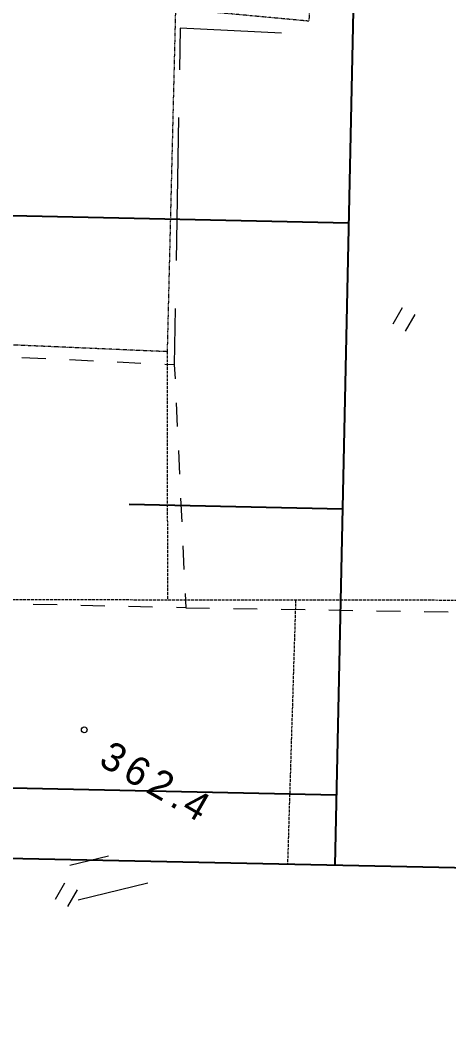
# Model space of a CAD drawing. Header units: millimetres. Extents: x 432273 to 1023813, y 170116 to 705940.
# Drawn here: x 555929 to 578382, y 196973 to 250141 of the extents above; entities that cross this region are included whole.
import ezdxf

# ---------------------------------------------------------------- set-up
doc = ezdxf.new("R2010")
doc.units = ezdxf.units.MM
doc.header["$LTSCALE"] = 100
doc.linetypes.add('56301', pattern=[0.5, 0.25, -0.25])
doc.linetypes.add('56302', pattern=[2, 1.5, -0.5])
doc.layers.get('Defpoints').update_dxf_attribs({"color": 153})
for name, color, linetype, lineweight in [('D-BGD', 7, 'Continuous', 13), ('D-BYP-STR2', 6, 'Continuous', 25), ('●予備設計_LP横断', 7, 'Continuous', 13)]:
    doc.layers.add(name, color=color, linetype=linetype, lineweight=lineweight)
doc.styles.add('Style-WORKING', font='WORKING.shx')

# ---------------------------------------------------------------- blocks, each defined once
blk = doc.blocks.new('M6311')
at = {"layer": '●予備設計_LP横断', "linetype": 'Continuous', "lineweight": 9}
for p, q in [((-0.75, -1), (-0.75, 0)), ((0, -1), (0, 0))]:
    blk.add_line(p, q, dxfattribs=at)
blk = doc.blocks.new('M7312')
at = {"layer": '●予備設計_LP横断', "linetype": 'Continuous', "lineweight": 20}
blk.add_circle((0, -0.001), 0.15, dxfattribs=at)
blk = doc.blocks.new('21311212131313131')
at = {"layer": 'D-BGD', "linetype": 'Continuous'}
for p, q in [((2817623.5416, -1410378.453, 363162.9804), (2817616.8304, -1409128.7171, 363160.9804)), ((2817636.9641, -1412877.9247, 363168.9804), (2817630.2529, -1411628.1888, 363165.9804)), ((2817651.2637, -1415377.8767, 363173.9804), (2817644.5524, -1414128.1408, 363170.9804)), ((2817665.0831, -1417878.7058, 363178.9804), (2817657.9749, -1416627.6126, 363176.9804)), ((2817678.5055, -1420378.1776, 363184.9804), (2817671.7943, -1419128.4417, 363181.9804)), ((2817692.8051, -1422878.1296, 363189.9804), (2817686.0939, -1421628.3937, 363186.9804)), ((2811949.0905, -1423267.9249, 363252.9804), (2813196.7899, -1423183.7163, 363238.9804)), ((2814443.6121, -1423099.0275, 363225.9804), (2815690.4343, -1423014.3386, 363211.9804)), ((2792013.6636, -1423785.6935, 363263.9804), (2799512.8538, -1423760.6708, 363301.9804)), ((2802013.0363, -1423752.1976, 363314.9804), (2804964.3801, -1423742.1786, 363329.9804)), ((2806961.8017, -1423606.6803, 363307.9804), (2808208.6239, -1423521.9915, 363293.9804)), ((2809455.4461, -1423437.3026, 363280.9804), (2810702.2683, -1423352.6138, 363266.9804)), ((2817690.5428, -1424621.1498, 363193.9804), (2817689.1932, -1425871.033, 363196.9804)), ((2833115.5527, -1428196.2715), (2832154.1242, -1424571.3255)), ((2804883.1876, -1426739.3531, 363362.9804), (2804917.1779, -1425490.238, 363348.9804)), ((2831303.5598, -1428676.1086), (2830766.0337, -1426646.7084)), ((2817687.8435, -1427120.9162, 363199.9804), (2817686.0136, -1428371.6766, 363201.9804)), ((2804816.0841, -1429238.0635, 363390.9804), (2804849.1972, -1427988.4682, 363376.9804)), ((2817684.6639, -1429621.5598, 363204.9804), (2817683.3142, -1430871.443, 363207.9804)), ((2804747.6233, -1431737.1708, 363418.9804), (2804781.6136, -1430488.0557, 363404.9804))]:
    blk.add_line(p, q, dxfattribs=at)
at = {"layer": 'D-BGD', "linetype": '56302'}
for p, q in [((2817155.9285, -1417130.2798), (2831012.6992, -1417266.4281)), ((2804293.7902, -1424132.0581), (2817288.8498, -1423847.1895))]:
    blk.add_line(p, q, dxfattribs=at)
at = {"layer": 'D-BGD', "linetype": '56302', "flags": 128}
blk.add_lwpolyline([(2817650.8582, -1442197.057), (2816977.342, -1408070.6734), (2817686.371, -1370744.0736)], dxfattribs=at)
at = {"layer": 'D-BGD', "linetype": '56301', "flags": 128}
blk.add_lwpolyline([(2776192.0255, -1373518.6392), (2771999.4508, -1416733.7984), (2786818.8735, -1417066.8813), (2786314.165, -1424069.7299), (2804293.7902, -1424132.0581), (2803828.4001, -1444690.9665)], dxfattribs=at)
at = {"layer": 'D-BGD', "linetype": 'Continuous', "extrusion": (-0.005169, 0.040783, 0.999155), "elevation": 290459.1647}
blk.add_lwpolyline([(-2586990.8201, 1771162.5373), (-2586182.0219, 1776416.8878), (-2588349.3449, 1776684.4705)], dxfattribs=at)
at = {"layer": 'D-BGD', "linetype": 'Continuous', "extrusion": (0.010451, 0.002008, 0.999943), "elevation": 389758.8321}
blk.add_lwpolyline([(2812987.7092, -1423715.3049), (2813743.3001, -1423663.7845), (2813742.3771, -1424156.9226)], dxfattribs=at)
at = {"layer": 'D-BGD', "linetype": 'Continuous', "extrusion": (0.009863, 0.011787, 0.999882), "elevation": 374170.7289}
blk.add_lwpolyline([(2801230.4899, -1428749.3768), (2801244.1573, -1428251.7553), (2801993.9219, -1428200.462)], dxfattribs=at)
at = {"layer": 'D-BYP-STR2'}
for p, q in [((2797321.2045, -1438301.2042), (2797336.651, -1414764.6949)), ((2812329.3111, -1425953.736), (2812336.6478, -1414774.5391)), ((2827321.14, -1438409.3782), (2827336.6446, -1414784.3832))]:
    blk.add_line(p, q, dxfattribs=at)
at = {"layer": 'D-BYP-STR2', "flags": 128}
blk.add_lwpolyline([(2582191.0803, -1230854.9042), (2582874.095, -1263654.8532, -0.0787115282), (2578920.6001, -1292485.4442), (2557630.972, -1362958.7422, 0.4549504243), (2584484.1271, -1405738.0357), (2632863.3697, -1413362.9725, 0.0389360191), (2649451.533, -1414667.6411), (2831012.6992, -1414786.7958)], format="xyb", dxfattribs=at)
at = {"layer": 'Defpoints'}
blk.add_lwpolyline([(2358657.0594, -1541785.2211), (2831012.6992, -1541785.2211), (2831012.6992, -987785.2211), (2358657.0594, -987785.2211)], close=True, dxfattribs=at)
at = {"layer": 'D-BGD', "linetype": 'Continuous', "lineweight": 9, "xscale": 1000, "yscale": 1000, "zscale": 1000, "rotation": 61.30205960440028}
for p in [(2802076.7784, -1411184.9797), (2832593.1239, -1428248.866)]:
    blk.add_blockref('M6311', p, dxfattribs=at)
at = {"layer": 'D-BGD', "linetype": 'Continuous', "lineweight": 20, "xscale": 1000, "yscale": 1000, "zscale": 1000, "rotation": 61.30205960440028}
blk.add_blockref('M7312', (2824196.9687, -1428061.0258, 362409.9804), dxfattribs=at)
at = {"layer": 'D-BGD', "linetype": 'Continuous', "insert": (2826010.2309, -1427343.6156, 362409.9804), "char_height": 1499.999919, "attachment_point": 7, "rotation": 61.3020596, "line_spacing_factor": 0.722892, "style": 'Style-WORKING'}
blk.add_mtext('\\T1.281;362.4', dxfattribs=at)

msp = doc.modelspace()

# ---------------------------------------------------------------- block references
at = {"layer": 'D-BGD', "linetype": '56301', "rotation": 268.807065034117}
msp.add_blockref('21311212131313131', (2045832.1, 3006806.9, 354000), dxfattribs=at)

doc.saveas('drawing.dxf')
